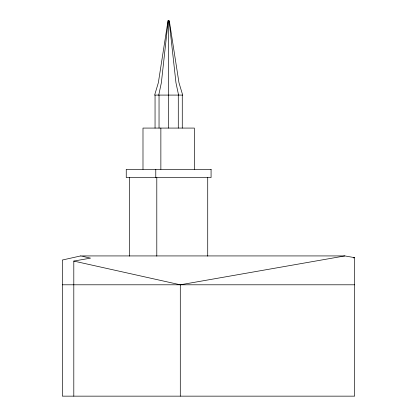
<?xml version="1.0" encoding="UTF-8"?>
<svg xmlns="http://www.w3.org/2000/svg" width="417" height="417" viewBox="0 0 417 417"><rect width="100%" height="100%" fill="white"/><g stroke="black" fill="none" stroke-linecap="round" stroke-linejoin="round"><path stroke-width="0.63" d="M168.192 20.85L161.369 82.712L158.747 95.086M80.679 255.929L62.341 260.026L62.341 396.15L354.659 396.15L354.659 257.654L344.823 255.929L80.679 255.929L90.546 258.133L73.804 261.078L73.804 396.15M353.397 257.935L354.659 257.654M73.804 261.078L180.29 284.795L344.823 255.929M62.341 284.795L354.659 284.795M178.575 95.086L175.953 82.712L169.125 20.85M207.723 177.35L207.723 256.147M194.332 169.323L194.332 128.076L142.989 128.076L142.989 169.323M182.271 95.086L182.271 128.076M180.29 284.795L180.29 396.15M178.283 95.086L178.283 128.076M168.661 20.85L168.661 128.076M160.863 128.076L160.863 169.323M159.039 95.086L159.039 128.076M156.797 177.35L156.797 256.147M155.781 169.323L155.781 177.569M155.051 95.086L155.051 128.076M129.593 177.35L129.593 256.147M167.999 20.85L158.351 82.712L154.639 95.086L182.682 95.086L178.971 82.712L169.323 20.85L167.999 20.85M211.075 169.323L126.247 169.323L126.247 177.569L211.075 177.569L211.075 169.323"/></g></svg>
